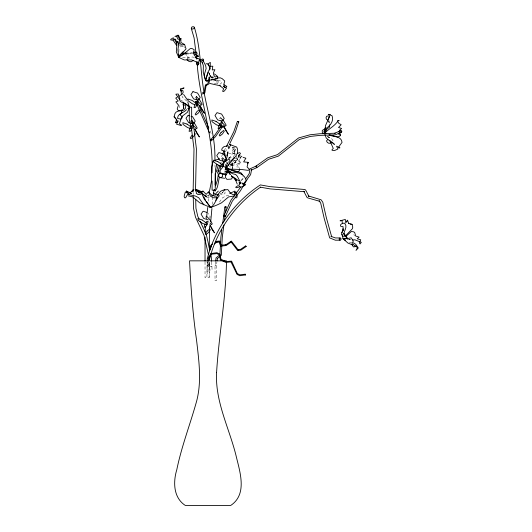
<?xml version="1.0" encoding="UTF-8"?>
<svg xmlns="http://www.w3.org/2000/svg" width="532" height="532" viewBox="0 0 532 532"><rect width="100%" height="100%" fill="white"/><g stroke="black" fill="none" stroke-linecap="round" stroke-linejoin="round"><path stroke-width="0.4" stroke-dasharray="2.66 2" d="M205.033 261.997L205.033 277.751L209.236 277.751L209.236 262.096M207.719 261.977L207.108 265.761L207.108 273.275L208.005 273.275L208.005 265.827L208.664 261.764M215.52 261.87L215.021 265.761L215.021 280.763L216.418 280.763L216.418 265.82L216.95 261.717M179.557 107.777L179.59 105.549M232.737 169.349L232.876 163.018L232.597 162.699L231.846 163.723L229.758 164.78M178.898 51.77L179.018 48.572M232.684 168.331L232.876 163.49L232.723 168.371M207.121 260.201L206.915 277.019L209.149 277.019L209.269 261.983M208.132 201.176L208.73 194.898M212.162 204.408L212.561 197.824M186.958 59.591L187.73 56.372L186.419 55.268M227.124 165.113L228.168 161.276M227.61 163.843L228.048 162.393L229.651 160.85M235.477 154.613L233.568 153.515L232.61 151.686L232.81 149.844L235.616 149.193L234.047 153.735L234.08 152.744L236.215 154.819M233.422 157.319L234.579 154.313L234.878 148.508L231.467 147.025L235.477 147.776L233.787 151.567L235.616 149.193M221.618 156.568L222.21 155.025M239.679 155.031L236.913 160.159L238.595 155.537L239.553 154.526M224.231 150.616L225.741 147.81M225.295 151.986L227.543 147.796M229.392 158.47L232.218 154.034L233.149 149.838L233.049 148.315L231.866 147.51M209.508 218.14L210.306 216.983L208.065 213.266M219.483 202.04L222.635 197.685L226.093 195.969L230.689 194.951M238.695 156.8L236.793 159.341L232.883 161.755L230.689 163.903M240.584 153.549L238.595 155.537L240.896 157.844L238.329 160.996L240.916 161.954L238.243 165.505L239.739 169.615M241.468 180.601L243.457 178.04L242.931 175.7M220.873 193.448L222.183 193.01L224.95 189.565M222.183 193.01L223.979 190.895M228.587 158.356L229.698 157.226L227.796 158.343L231.3 157.778M240.863 180.488L243.457 178.04M230.363 164.681L235.024 162.16L236.461 160.744L236.787 156.135M225.861 164.282L229.053 162.22M215.799 196.049L214.429 196.92L215.799 196.075M233.102 164.561L230.396 166.27L230.542 167.866M240.916 161.954L237.964 163.816L237.026 166.07L237.159 168.484M231.56 165.206L229.625 166.323L237.365 163.996L239.367 162.898L239.54 160.711L238.702 154.978M207.939 262.13L208.158 266.086L209.056 266.047L208.837 262.123M209.056 266.047L208.158 266.086M209.375 197L208.019 197.758L205.804 197.804M190.01 53.167L192.837 52.336M193.083 53.147L190.25 53.985L187.763 53.985M232.61 161.036L237.711 159.613L235.703 160.711L235.53 162.898L234.938 158.849M215.021 265.761L215.839 265.761M216.418 265.82L215.6 265.82M180.069 46.942L183.567 46.131L184.923 47.567M211.024 78.024L213.891 77.359M213.325 81.024C215.566 79.009 225.98 81.15 219.643 84.402L218.06 84.182L216.916 82.859L217.668 79.886L218.492 82.646L216.69 81.103L214.715 80.379M228.441 153.748L231.3 153.289L234.379 153.861M207.108 265.761L207.766 265.761M208.005 265.827L207.34 265.827M350.807 239.141L349.218 239.347L350.807 239.234M187.889 53.167L190.356 53.167M197.778 54.49L198.13 54.49L197.458 52.715M202.386 94.649L203.231 94.649M234.366 158.35L236.534 158.35M214.276 83.69L216.624 83.71M182.602 57.636L188.055 57.995L192.484 56.977L194.898 57.436M215.693 80.006L217.295 80.199M351.958 242.579L347.788 241.947M179.384 45.446L181.478 45.792M182.17 45.905L183.567 46.131M211.324 76.648L214.602 77.193M347.05 239.353L351.053 240.038M206.489 195.104L208.704 195.65M327.313 136.697L331.642 138.633L332.919 140.388L333.072 141.672M327.566 136.418L331.642 138.633M180.8 100.129L183.261 101.519M240.896 157.844L238.103 156.182L237.704 155.098M211.157 76.954L213.106 78.297M210.858 76.694L213.226 78.357M186.712 101.04L182.609 97.456L182.024 96.093M327.705 136.418L328.756 137.429M238.762 153.928L240.271 155.71M220.029 193.276L220.873 194.373L223.34 194.532L225.023 193.335L224.976 191.074M353.78 234.625L354.531 235.789M187.73 56.372L189.685 59.438M226.3 161.967L227.39 163.843M208.983 73.303L209.694 74.586M208.644 72.684L209.748 74.686M208.943 72.638L209.901 74.666M327.832 119.72L329.414 123.444L328.47 121.13M210.18 130.958L211.33 133.865M329.202 120.904L329.428 123.045M211.703 262.123L212.075 269.97L209.668 269.97L209.309 262.343M214.968 164.887L215.028 167.267M193.136 192.89L193.176 194.539M236.095 162.127L230.935 164.734L236.095 162.127M209.974 266.253L212.075 266.18L209.974 266.253"/><path stroke-width="0.8" d="M205.033 261.165L205.033 237.126M209.236 248.092L209.588 226.313M212.082 181.053L212.082 190.17L215.247 190.17M215.247 188.594L215.187 173.618M219.909 254.835L220.88 237.332L221.844 229.95M226.16 166.044L225.9 164.574L226.818 167.673L226.798 169.728L227.949 172.255L225.382 175.314L225.482 177.548L226.911 179.364L231.3 179.098L232.338 177.755L231.613 175.706M338.857 133.02L338.837 134.43L340.553 135.281L339.669 136.232L337.414 136.924L329.301 134.796M202.965 191.074L199.114 193.01L196.348 189.565L196.275 193.335L197.957 194.532L200.424 194.373L202.965 191.074L206.177 194.366L208.404 191.919L212.454 195.803M214.868 160.917C215.799 136.624 207.613 113.276 203.583 89.595C200.218 68.861 200.624 47.368 194.333 27.232L193.083 26.6L191.573 27.232L191.314 28.502L194.094 37.905L196.767 59.192M178.785 54.976L178.705 57.383L184.238 59.93L191.686 59.936L199.101 63.095L197.764 65.137L199.533 59.125L195.537 57.695L198.303 56.119L194.499 54.018M205.133 232.225L205.365 226.599M210.699 221.864L211.916 208.517M229.758 161.914L229.851 159.986L228.474 159.041L227.643 159.986L224.112 161.808L223.194 164.115L223.6 166.576L226.818 167.673M226.273 169.801L226.512 165.558L226.798 169.728L226.413 167.52M208.577 81.788L208.996 77.187M209.422 81.788L209.714 77.639L210.652 76.083L209.96 75.591L210.24 76.389L210.652 76.083M203.517 61.193L203.65 59.644M210.167 66.267L209.921 68.468L207.906 72.325L205.611 80.578L210.24 83.544L220.315 85.818M206.722 216.045L207.753 207.447M328.889 134.929C333.338 137.076 341.338 135.76 342.049 142.357L339.11 146.42L338.691 147.943L339.955 147.856L336.557 146.174L337.906 149.046L334.734 150.463L332.926 150.536L331.855 149.991L333.278 148.441L330.02 141.14L326.209 137.988L324.547 133.392L325.491 125.632L329.448 116.688M215.62 261.092L216.025 257.973L219.383 255.147M217.056 260.893L217.375 258.432M223.892 225.029L222.283 237.345L221.305 255.247L217.222 258.658M224.424 220.926L225.069 215.999M225.495 212.714L226.12 206.955L224.843 207.001L222.702 223.393M219.477 177.176C218.359 179.49 217.887 191.886 214.429 189.818M178.925 43.178L177.921 49.715L178.705 57.383L179.816 57.363M207.839 261.225L208.451 257.441L210.845 253.558L216.903 252.693L219.969 254.223L220.966 259.277L225.9 261.545L231.593 261.132L237.339 273.614L239.899 274.825L245.192 274.199L245.545 274.871L239.852 275.729L237.079 274.412L230.835 261.598L231.114 261.83L225.861 262.449L220.374 259.849L219.37 254.788L216.863 253.598L211.31 254.216L211.596 253.997L209.322 257.701L208.79 260.953M342.063 232.903L343.08 228.687M343.971 233.189C344.656 230.023 347.529 226.552 344.816 223.467L344.078 223.048L341.258 223.992L340.44 225.122L340.633 226.28L343.054 226.612L343.067 229.817L343.765 229.864L341.69 232.398L341.717 234.466L342.781 236.255L345.574 236.161L347.21 238.156L343.054 238.662L342.103 234.373M183.666 108.614L183.327 103.241L183.733 108.435L183.161 104.245L183.56 102.477L184.285 103.374L186.905 104.558L189.558 107.231L187.437 112.239L182.463 116.029L181.206 118.596L179.417 123.763L181.565 125.12L181.126 125.565L176.518 124.129L178.3 120.937L175.4 122.712L176.611 119.673M221.252 125.911L221.106 126.749L221.817 127.268L222.396 126.749L215.507 136.631L211.244 140.9L210.606 140.328L210.865 139.404L214.303 135.886L221.252 125.911L222.05 125.911M176.97 120.272L174.09 116.84L174.962 113.582L176.132 112.066L178.366 111.075L182.376 110.317M209.209 192.531L211.423 181.492L211.55 167.194L213.079 161.322M212.886 196.195L214.197 189.678M215.181 184.79L215.613 168.957L216.85 164.215M194.333 27.232L194.08 28.502L192.564 29.134L191.314 28.502M209.721 69.925L210 68.542L209.428 66.719L207.5 63.734L206.097 63.774M202.486 92.787L202.845 93.599L203.975 93.599L204.873 92.761L206.11 85.472L205.698 85.778L208.943 83.903M196.993 62.151L196.521 64.239L197.212 64.611M207.161 259.423C214.336 229.418 233.987 202.572 259.496 185.488L260.348 184.917L270.09 186.646L304.856 189.505L305.654 190.064L308.979 196.381L308.201 195.876L321.055 199.786L322.778 202.173L326.342 217.688L331.695 236.846L330.944 236.328L335.419 237.95L340.094 237.95L340.979 238.509L340.979 239.633L340.094 240.198L335.353 240.198L329.654 237.884L324.174 218.266L320.676 203.005L319.1 200.823L319.892 201.349L307.769 197.904L306.991 197.392L303.719 191.168L304.517 191.726L270.043 188.887L260.474 187.191M209.382 259.769C216.511 230.356 235.723 203.989 260.667 187.084M243.157 157.405L245.884 158.177L243.643 161.894L248.185 162.346L247.074 166.962L249.435 169.302L248.231 170.38L241.368 169.469L226.08 169.016L232.205 173.605L235.696 174.476L237.345 176.285L240.417 182.25L238.835 185.256L239.393 186.626L241.036 187.198L244.161 185.575L241.688 182.855L245.718 184.677L243.882 185.881L243.55 185.016L244.035 183.188L246.183 180.401C244.54 173.798 237.538 171.903 231.46 172.388L226.08 169.016M224.95 189.565L223.879 190.177M225.648 161.442L227.204 156.348L227.915 151.879L226.838 155.883M194.812 104.611L194.034 107.557L195.244 107.617L197.232 104.738L198.01 101.792L196.8 101.732L195.61 103.461M204.92 224.185L204.142 227.131L205.352 227.191L207.34 224.311L208.118 221.365L206.908 221.305L205.718 223.034M223.733 164.674L223.327 166.21L221.252 169.216L219.989 169.149L220.8 166.077L222.875 163.078M328.364 119.587L329.434 115.703L326.641 116.262L326.03 117.811L326.522 119.354L327.858 120.132M215.586 185.854L217.475 179.982L218.339 174.05L216.404 171.257L218.366 165.026M178.26 96.498L178.752 94.989L178.26 93.998L175.879 94.197L179.577 99.431M240.743 187.018L230.928 200.278L223.852 215.872L225.502 216.145M325.917 133.778L324.547 133.392L326.296 128.259C330.438 125.486 333.983 120.93 332.068 115.757L328.244 114.327L330.452 114.673M229.791 143.613L235.297 132.235L238.728 121.748L237.398 121.363L233.827 131.617L226.492 146.406M217.182 197.545L215.746 200.331M217.96 195.344L218.472 193.874L220.494 191.327L223.008 190.177L227.822 189.565L230.622 193.335L232.87 194.532L234.838 194.373L234.918 191.074L229.671 193.448M339.103 131.637L339.596 130.274L341.617 128.458L338.532 127.494L341.172 124.721L338.811 123.311L337.813 121.781L337.667 120.671L339.143 120.565L338.039 120.864C334.681 126.217 328.696 128.724 324.547 133.392L323.842 131.69L324.68 130.174M222.509 154.26L224.231 150.616M219.869 165.545L218.027 171.211L217.947 170.699L219.849 173.445M220.454 164.022L221.033 162.499M223.959 154.898L224.544 153.382M223.666 88.698L222.622 91.245L223.314 91.59L224.511 90.872L226.572 87.986L223.254 86.377M209.581 248.171L210.812 245.305L212.68 244.035M209.542 250.545L211.297 246.449M188.182 195.836L192.71 196.92L199.779 202.838L210.645 207.586C215.028 204.82 215.693 199.367 219.104 195.969L219.131 195.131L217.761 194.373L216.231 197.818L213.279 197.758L210.566 196.242L208.404 191.919M225.056 169.981L226.353 167.108M225.448 216.311L232.265 201.276L240.384 190.822L248.158 177.828L250.612 174.669L251.589 169.595L251.463 170.067L256.87 167.6L268.58 159.281L278.322 156.149L299.383 139.47L310.542 136.398L320.197 135.361L335.266 134.842L341.464 132.182L341.85 131.597L341.398 130.646L340.739 130.646L334.728 133.219M176.817 43.371L177.768 41.31L178.971 44.296M239.739 169.615L238.802 171.284L237.791 171.743L228.195 168.824M247.506 163.696L248.185 162.346M177.768 41.31L176.81 43.185L175.587 39.195L172.069 40.099L170.812 40.013L170.686 39.375L173.246 37.792L175.799 41.376L176.917 44.429L176.305 51.917L178.705 57.383L185.096 52.941L190.223 48.598L191.726 48.385L194.213 49.715L193.442 52.867L194.24 55.109L195.843 56.831L198.303 56.119M324.547 133.392L327.12 128.897L329.368 127.328L329.774 124.754M227.982 165.831L229.844 162.779M245.651 178.805L249.136 173.844L250.067 168.83L256.018 166.11L267.789 157.758L277.498 154.632L298.572 137.948L310.023 134.789L319.785 133.745L335.393 133.219M184.611 44.515L180.907 42.494L180.9 38.351L179.251 41.07L179.816 43.185L181.485 44.914L184.611 44.515L186.04 48.897L182.283 53.107L180.168 54.49L178.705 57.383L181.532 53.466M208.345 72.518L207.52 73.782L205.611 80.578L208.857 80.299M226.965 167.666C229.305 160.564 241.215 155.637 236.667 147.045L229.398 144.425L230.835 144.445L228.753 148.767L228.115 145.755L223.972 146.646L222.203 148.248L221.638 150.104L224.258 151.221L226.253 160.072M200.271 110.224L198.429 112.977L195.869 114.985L195.164 114.247L197.013 111.494L198.928 109.984M192.045 135.195L190.197 137.948L190.908 138.686L193.462 136.677L195.31 133.924L194.599 133.18M225.342 173.658L226.499 171.936L225.761 171.158L224.69 172.002M348.613 223.38L347.562 220.248L345.773 222.875L345.315 219.437L340.054 220.827L341.983 220.627L342.375 223.247M193.635 123.431L195.237 121.11L192.624 116.774L191.081 116.302M222.629 120.731L224.231 118.403L221.618 114.074L216.996 112.644L214.995 115.55L217.608 119.886L222.223 121.316M226.426 158.563L224.331 161.595L219.51 160.105L216.783 155.583L218.878 152.551L223.693 154.041L225.641 157.273M192.072 191.447L193.475 189.565L190.11 192.877M346.525 221.611L347.562 220.248M180.9 38.351L179.364 40.359L178.918 35.977L174.948 36.449L178.074 35.112L180.082 40.106M346.192 236.168L351.333 231.5L353.474 231.786L354.678 232.444L355.682 236.028L359.113 237.119L357.191 238.782L360.723 239.812L359.619 242.326L359.639 243.583L360.098 243.929L361.314 242.379L354.917 239.806L352.596 239.945M327.798 139.351L326.522 140.894L327.32 142.45L328.942 143.327L331.316 142.855M345.182 236.161L352.337 228.813L352.769 227.184L352.111 224.364L348.4 223.234M187.889 53.167L181.784 53.167L181.964 53.985L182.137 53.167M203.709 92.787L204.162 92.289L204.029 92.761L205.412 84.974L208.245 83.411M219.829 118.49L220.581 117.678L223.759 121.07L226.2 125.266L225.448 126.077L222.27 122.693L221.046 120.591M230.928 161.05L234.246 157.519M182.004 52.814L183.008 51.784M218.333 191.074L215.114 194.366L213.452 192.531M197.093 101.306L195.796 101.765L197.093 101.306L208.83 128.066M240.032 154.021L240.584 153.549M181.392 55.833L183.613 53.965M186.626 109.659C183.946 112.924 177.934 113.117 177.548 118.097L177.681 118.496L180.654 119.062L181.858 118.19L182.124 116.668L179.962 114.713L182.157 112.212L181.04 111.022L184.378 109.845L185.588 107.949L185.708 105.728L183.161 104.245M187.796 108.688L189.558 107.231L187.736 101.951M325.498 127.727L324.786 128.917L322.259 130.446L322.312 132.548L323.07 133.712M245.192 274.199L245.225 275.097M220.733 170.021L219.463 170.892L220.9 172.541M237.964 185.668L235.689 187.237L236.181 187.716L237.691 187.557L239.752 186.612M214.336 243.895L217.083 242.033L216.75 242.206L219.284 241.934L219.031 241.654L220.534 246.163L226.073 245.565L231.586 241.834L230.921 241.734L237.751 250.619L240.883 250.14L246.117 246.549L246.083 246.13L245.418 246.037L240.218 249.608L240.544 249.435L237.964 249.714M215.167 242.346L216.743 241.322L219.596 241.016L221.099 245.525L220.84 245.252L226.067 244.68L225.741 244.853L231.36 241.049L238.243 249.987M177.003 97.309L175.74 98.127L178.213 100.954L175.866 101.905L178.453 105.077L177.216 108.914L178.14 110.443L179.085 110.842L182.922 109.659M340.094 237.95L339.21 238.509L339.21 239.633L340.094 240.198M224.697 173.804L220.627 173.239L218.712 174.363L218.725 176.611L220.647 177.728L224.644 178.306M220.647 177.728L222.562 176.611L222.549 174.363L220.627 173.239M237.491 153.316L239.945 152.624M234.512 192.737L235.949 191.919L237.166 196.242L236.767 197.758L235.643 197.818M193.575 60.329L190.981 61.785L188.694 61.26L186.958 59.591M246.117 246.549L245.418 246.037M182.33 88.891L184.052 87.933L180.388 88.791L181.399 90.852M214.928 160.278L219.63 158.802M211.849 195.836L217.761 194.373M209.515 80.232L217.029 78.729L217.794 77.552L217.694 76.482L215.068 76.974L213.784 75.112L213.432 72.798L214.895 69.692L212.235 69.925L212.82 66.234L209.721 66.261L208.391 65.09L208.205 63.78L210.306 62.37L210.246 65.536M208.85 80.172L205.611 80.578L203.244 72.285L203.344 65.622L202.12 62.005M211.277 79.867L213.704 79.561L217.641 78.051L220.195 77.805L222.11 78.583L224.75 81.01L223.846 84.355L224.112 86.37L225.003 87.687L226.838 86.47L224.138 84.774M175.4 122.712L177.469 122.526L177.449 120.844M224.843 207.001L225.422 206.968M225.668 207.001L226.246 206.968M234.998 195.803L228.587 196.92L221.518 202.838L217.442 204.813L210.645 207.586L209.522 206.476M193.894 52.129L196.567 52.129M193.788 52.941L196.687 52.941M181.964 53.985L186.938 53.985M197.339 56.073L198.13 56.073M203.011 92.787L204.235 92.787M210.865 139.404L211.656 139.404M256.683 166.11L256.018 166.11L256.131 167.028L256.87 167.6M223.852 215.872L224.517 215.872M223.852 216.504L225.502 216.504M195.018 189.698L198.29 190.177L200.803 191.327L201.814 192.597M350.056 224.118L352.111 224.364M222.549 174.363L226.599 174.928M345.454 239.074L343.054 238.662L347.888 243.018L352.49 244.906M355.057 245.877L356.214 246.176L353.72 246.988L352.417 245.698L351.991 243.882L353.281 241.069L351.18 237.777L347.443 238.622L343.054 238.662L345.388 240.477M238.895 121.901L237.398 121.363M190.17 193.01L191.626 193.448L186.38 191.074L186.419 192.724M189.545 115.823L188.002 115.344L186 118.257L188.614 122.586L193.229 124.016M206.921 212.408L203.078 211.217L201.069 214.123L203.683 218.459L208.305 219.889M195.942 104.997L192.438 103.826L188.015 100.701L187.803 98.979L192.005 100.382L196.428 103.507L196.641 105.236M196.348 189.565L206.868 196.92L202.08 193.954M228.447 169.023L234.2 171.271L238.582 171.929L241.043 172.927L242.379 174.529M195.703 57.589L197.771 58.72M240.344 183.34L239.061 182.609L239.885 183.966M355.097 246.09L357.564 247.553L356.014 250.392L358.269 247.972L355.755 244.328L353.434 242.785M236.427 180.554L235.084 179.643L234.851 178.546M240.823 156.089L241.92 156.834M232.757 176.644L238.994 180.98M223.194 88.359L219.802 85.612M189.558 107.231L184.577 103.301L181.306 102.038L179.929 100.801L179.477 95.853L182.343 94.058L183.161 92.329L182.915 90.633L180.308 90.121L181.193 91.171M214.463 73.915L217.694 76.482M329.441 140.222L334.409 144.378L331.921 142.097M341.464 132.182L340.779 131.597L340.739 130.646M174.09 116.84L175.946 118.463M231.287 175.839L236.713 180.567M199.181 191.327L200.265 192.345M186.38 191.074L189.651 194.366L185.349 191.919L184.132 196.242L184.531 197.758L185.655 197.818L187.583 194.373L195.204 195.969L198.662 197.685L203.856 204.813M172.967 40.06L176.724 45.572M225.934 161.342L222.609 157.805L221.831 158.649L224.371 163.031M209.934 222.955L211.53 224.65L212.275 223.839L209.841 219.643L206.655 216.251L205.911 217.063L206.722 218.466M196.414 189.831L199.114 193.01M345.574 236.161L343.386 233.368L346.246 237.139M353.182 244.055L354.478 245.724M205.552 200.331L203.856 196.807M206.483 201.648L210.645 207.586L204.188 199.015L201.894 193.874M183.607 94.437L187.151 99.55M344.091 233.501L347.21 238.156M227.27 168.844L228.541 170.905M230.043 174.509L226.812 168.963M178.24 39.561L176.764 36.821M235.078 178.765L237.232 184.059M229.285 172.308L230.403 174.416M201.635 61.439L202.34 62.902M199.121 219.137L197.778 216.338L195.929 208.225L195.703 199.314M200.125 221.239L206.323 234.592L209.827 249.967M226.605 168.85L228.481 172.847M195.796 101.765L196.428 103.275M197.066 104.791L209.455 132.874M225.315 166.656L225.827 168.225M339.655 132.408L340.553 135.281M190.915 126.649L189.259 119.374L189.259 107.231L191.66 107.231L191.66 119.095L194.02 129.449L196.408 148.88L195.503 191.214M208.371 254.436L204.042 235.397L195.497 217.162L193.535 208.537L193.222 196.188M226.566 171.257L226.885 172.76M181.439 94.723L180.96 89.403M191.646 129.888L194 149.007L193.116 192.072M203.204 61.207L202.931 58.899L199.946 59.95L199.374 60.615L199.999 61.014L202.971 60.422L205.631 65.463L206.15 68.429L204.215 75.079L205.611 80.578L205.605 78.324M197.053 61.626C199.061 99.198 214.017 135.028 212.002 172.893M211.118 255.626L211.63 261.312M239.979 182.516L240.012 183.726M216.59 372.467C214.948 402.159 229.871 429.224 236.494 457.507C240.271 473.001 247.147 494.487 230.788 505.4L185.236 505.4C173.359 497.666 173.033 481.985 176.79 469.736C181.392 447.186 189.678 425.627 195.962 403.529C202.12 382.993 198.975 361.301 196.594 340.433C192.784 314.053 190.868 287.453 189.538 260.84L226.486 260.84C225.987 298.306 218.832 335.167 216.59 372.467M189.851 128.312L189.073 131.258L190.283 131.318L192.271 128.438L193.05 125.499L191.839 125.432L189.851 128.312M218.845 125.612L218.067 128.551L219.277 128.618L221.265 125.738L222.043 122.792L220.833 122.732L218.845 125.612M222.928 125.911L222.682 126.749L223.32 127.268L223.965 126.749L223.719 125.911L222.928 125.911M221.039 132.488L219.191 135.241L219.902 135.986L222.456 133.978L224.305 131.224L223.593 130.48L221.039 132.488M207.114 231.068L205.272 233.821L205.977 234.559L208.531 232.55L210.379 229.797L209.675 229.053L207.114 231.068M192.97 91.644L190.961 94.55L193.575 98.885L198.197 100.315L200.198 97.409L197.585 93.073L192.97 91.644M196.547 96.678L195.803 97.489L198.237 101.692L201.422 105.077L202.167 104.265L199.733 100.069L196.547 96.678M191.587 120.385L190.835 121.19L193.276 125.392L196.454 128.777L197.206 127.973L194.765 123.77L191.587 120.385M199.793 105.283L201.641 109.386L204.368 113.269L199.793 105.283M194.832 128.983L196.68 133.093L199.407 136.97L194.832 128.983M223.826 126.277L225.674 130.387L228.401 134.27L223.826 126.277M209.901 224.85L211.749 228.96L214.476 232.843L209.901 224.85M214.642 190.383L214.25 190.29L215.726 190.868L214.642 190.383M216.039 121.382L211.829 119.973L212.049 121.702L216.464 124.827L220.674 126.23L220.461 124.508L216.039 121.382M187.045 124.082L182.835 122.679L183.055 124.402L187.47 127.534L191.68 128.937L191.46 127.215L187.045 124.082M217.874 161.668L213.485 160.199L213.711 162.001L218.32 165.266L222.708 166.729L222.489 164.933L217.874 161.668M202.113 219.955L197.911 218.552L198.123 220.275L202.546 223.4L206.749 224.803L206.536 223.081L202.113 219.955"/></g></svg>
